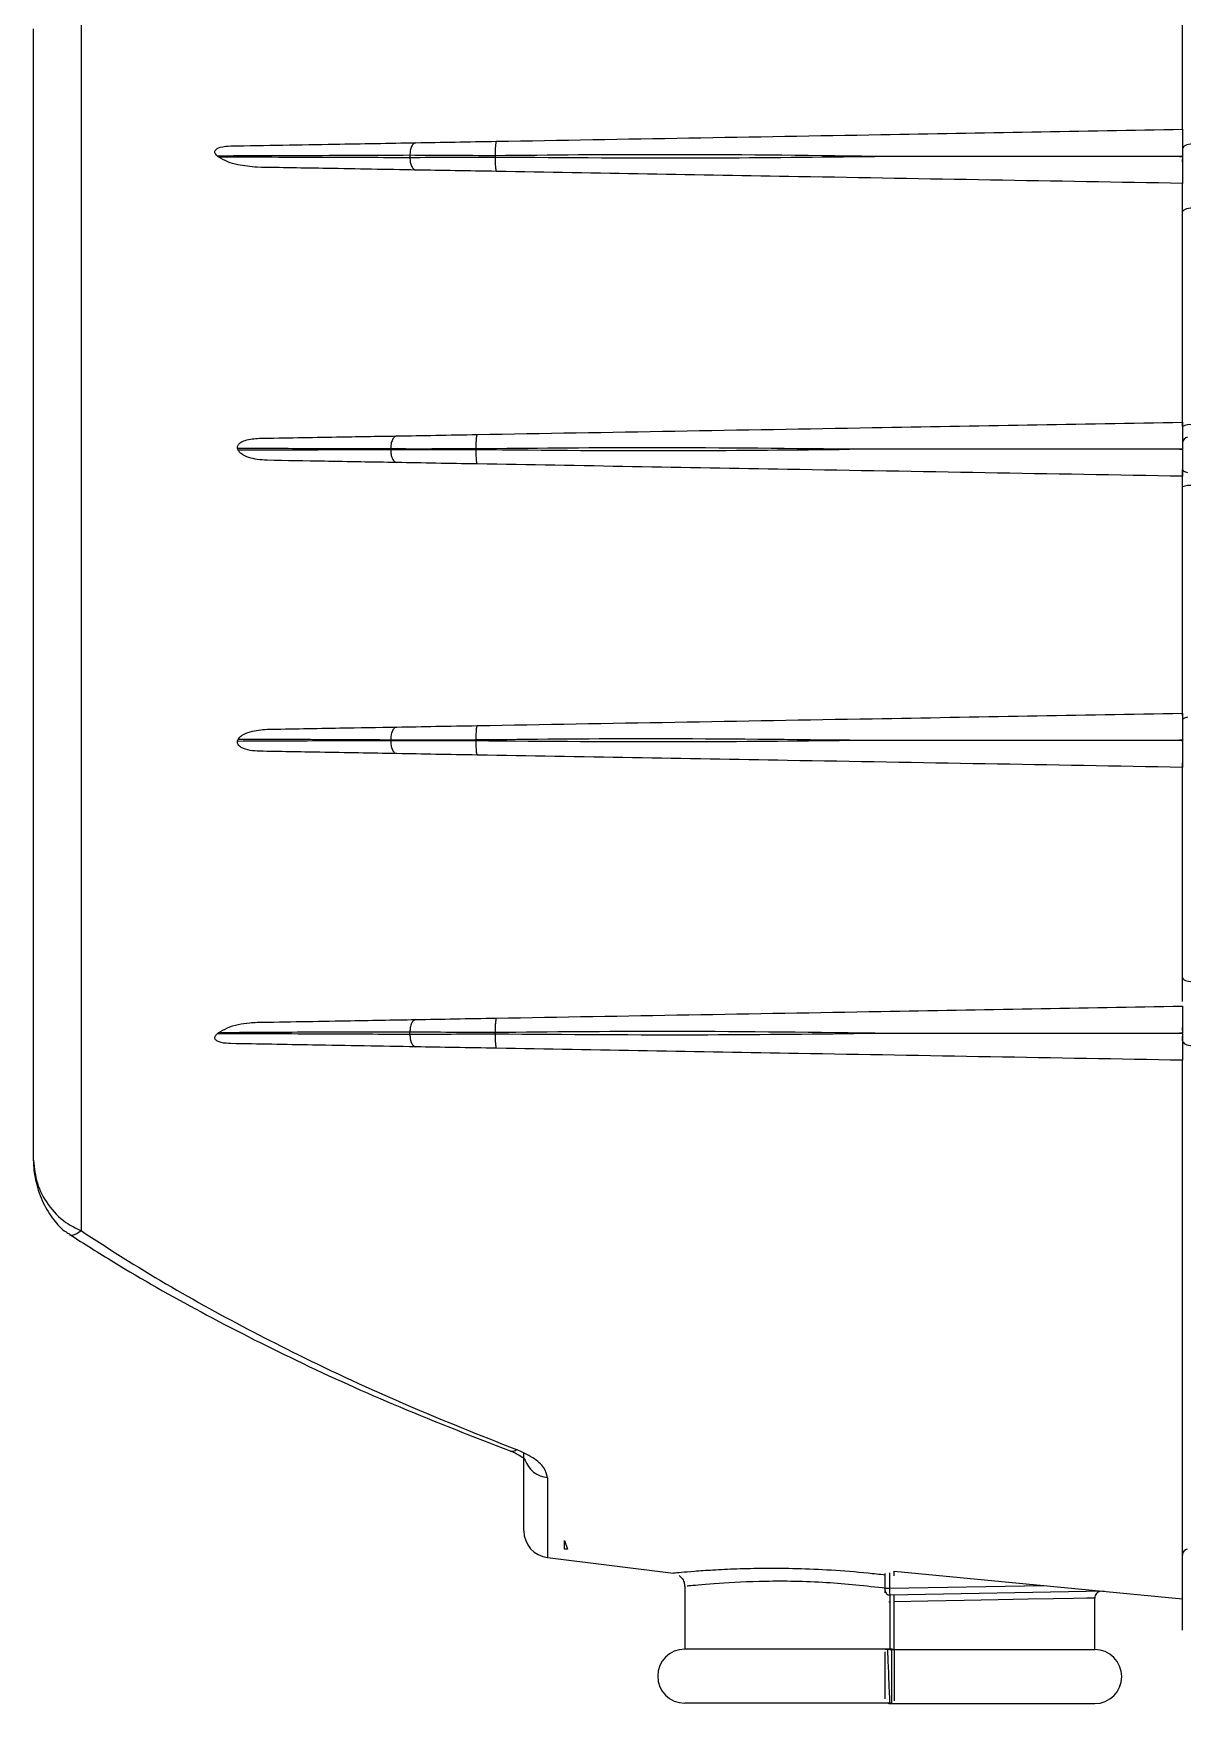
# Model space of a CAD drawing. Extents: x 17.3 to 113.1, y 4.8 to 84.5.
# Drawn here: x 17.301 to 19.851, y 33.396 to 37.102 of the extents above; entities that cross this region are included whole.
import ezdxf

# ---------------------------------------------------------------- set-up
doc = ezdxf.new("R2010")
doc.units = 0
doc.header["$MEASUREMENT"] = 0
doc.layers.add('OBJECT', color=7, linetype='CONTINUOUS')

msp = doc.modelspace()

# ---------------------------------------------------------------- linework, layer by layer
at = {"layer": 'OBJECT'}
for p, q in [((19.8514, 36.8895), (19.8514, 38.1665)), ((17.4067, 37.2677), (17.4067, 34.4453)), ((17.3014, 34.6004), (17.3014, 37.1125)), ((18.1365, 36.8318), (18.1365, 36.8272)), ((18.3256, 36.8309), (18.3256, 36.828)), ((19.8514, 36.8296), (19.8514, 36.8294)), ((19.8514, 36.8169), (19.8514, 36.8225)), ((19.8514, 36.2395), (19.8514, 36.7695)), ((19.8514, 36.745), (19.8514, 36.7592)), ((18.0938, 36.1801), (18.0938, 36.1789)), ((18.2829, 36.1802), (18.2829, 36.1788)), ((19.8514, 36.1796), (19.8514, 36.1794)), ((19.8514, 35.5935), (19.8514, 36.1195)), ((18.0938, 35.5329), (18.0938, 35.5341)), ((18.2829, 35.5328), (18.2829, 35.5342)), ((19.8514, 35.5334), (19.8514, 35.5336)), ((19.8514, 34.9539), (19.8514, 35.4735)), ((19.8514, 34.9538), (19.8514, 34.9679)), ((18.1365, 34.8812), (18.1365, 34.8858)), ((18.3256, 34.882), (18.3256, 34.8849)), ((19.8514, 34.8905), (19.8514, 34.8961)), ((19.8514, 34.8834), (19.8514, 34.8836)), ((19.8514, 34.8664), (19.8514, 34.8765)), ((19.8514, 33.6284), (19.8514, 34.8235)), ((18.3894, 33.7791), (18.3894, 33.9518)), ((18.442, 33.8972), (18.442, 33.7195)), ((18.4794, 33.7578), (18.4863, 33.7381)), ((18.4794, 33.7381), (18.4794, 33.7578)), ((18.4863, 33.7381), (18.4794, 33.7381)), ((18.442, 33.7195), (18.7215, 33.6852)), ((19.1914, 33.6516), (19.1914, 33.6845)), ((19.2007, 33.6856), (19.2007, 33.6516)), ((19.2007, 33.6516), (19.5436, 33.6576)), ((19.2114, 33.6892), (19.8514, 33.6284)), ((19.2114, 33.6792), (19.2114, 33.6892)), ((18.7464, 33.6562), (18.7464, 33.5165)), ((19.1914, 33.6516), (19.2007, 33.6516)), ((19.1914, 33.6466), (19.1914, 33.6516)), ((19.1995, 33.6216), (19.2016, 33.6216)), ((19.6772, 33.6449), (19.2015, 33.6366)), ((19.2016, 33.6216), (19.2016, 33.5165)), ((19.2114, 33.5156), (19.2114, 33.6368)), ((19.6564, 33.5156), (19.6564, 33.6298)), ((19.2064, 33.5165), (18.7464, 33.5165)), ((19.1964, 33.5156), (19.1914, 33.5156)), ((19.2016, 33.5156), (19.1964, 33.5156)), ((19.1964, 33.5156), (19.1965, 33.5135)), ((19.2016, 33.5156), (19.6564, 33.5156)), ((19.2063, 33.515), (19.2064, 33.5165)), ((19.2092, 33.5154), (19.2064, 33.5154)), ((19.2064, 33.3965), (18.7464, 33.3965)), ((19.2012, 33.3964), (19.2013, 33.3969)), ((19.2013, 33.3956), (19.6564, 33.3956)), ((19.2064, 33.3965), (19.2063, 33.3979))]:
    msp.add_line(p, q, dxfattribs=at)
at = {"layer": 'OBJECT', "flags": 128}
for points in [[(19.8733, 36.8572), (19.8689, 36.8568), (19.8647, 36.8561), (19.8609, 36.855), (19.8576, 36.8537), (19.855, 36.8521), (19.853, 36.8504), (19.8518, 36.8485), (19.8514, 36.8465)], [(19.8514, 36.7062), (19.8518, 36.7079), (19.853, 36.7095), (19.855, 36.711), (19.8576, 36.7123), (19.8609, 36.7135), (19.8647, 36.7144), (19.8689, 36.715), (19.8733, 36.7154)], [(19.8514, 36.1796), (19.8475, 36.1795), (19.8444, 36.1795)], [(19.8514, 36.1346), (19.8515, 36.1336), (19.8521, 36.1327), (19.853, 36.1318), (19.8543, 36.1309), (19.8559, 36.1301), (19.8578, 36.1294), (19.8599, 36.1287), (19.8623, 36.1281)], [(19.8623, 35.5849), (19.8599, 35.5843), (19.8578, 35.5836), (19.8559, 35.5829), (19.8543, 35.582), (19.853, 35.5812), (19.8521, 35.5803), (19.8515, 35.5793), (19.8514, 35.5784)], [(19.8514, 35.0068), (19.8518, 35.0051), (19.853, 35.0035), (19.855, 35.002), (19.8576, 35.0006), (19.8609, 34.9995), (19.8647, 34.9986), (19.8689, 34.9979), (19.8733, 34.9976)], [(19.8444, 34.8835), (19.8483, 34.8834), (19.8514, 34.8834)], [(19.8514, 34.8664), (19.8518, 34.8645), (19.853, 34.8626), (19.855, 34.8608), (19.8576, 34.8593), (19.8609, 34.8579), (19.8647, 34.8569), (19.8689, 34.8561), (19.8733, 34.8557)], [(17.3814, 34.4367), (17.3821, 34.4363), (17.3886, 34.4355), (17.397, 34.4386), (17.4067, 34.4453)], [(19.6564, 33.6298), (19.6544, 33.6298), (19.6391, 33.6295), (19.6089, 33.629), (19.565, 33.6282), (19.5086, 33.6271), (19.4417, 33.6259), (19.3666, 33.6246), (19.2857, 33.6231), (19.2114, 33.6218)], [(19.1965, 33.5135), (19.1966, 33.5117), (19.1968, 33.5065), (19.1971, 33.499), (19.1975, 33.4892), (19.1979, 33.4773), (19.1984, 33.4638), (19.1987, 33.4566), (19.1988, 33.453), (19.1989, 33.4512), (19.1989, 33.4502), (19.199, 33.4498), (19.199, 33.4496), (19.199, 33.4494), (19.199, 33.4494), (19.199, 33.4494), (19.199, 33.4493), (19.199, 33.4493), (19.199, 33.4493), (19.199, 33.4493), (19.199, 33.4493), (19.199, 33.4493), (19.199, 33.4493), (19.1992, 33.4442), (19.1996, 33.4345), (19.2001, 33.4212), (19.2007, 33.4071), (19.201, 33.3998), (19.2012, 33.3963), (19.2012, 33.3964)]]:
    msp.add_lwpolyline(points, dxfattribs=at)
at = {"layer": 'OBJECT'}
for centre, radius, start, end in [((19.8685, 36.1984), 0.0358, 82.2158, 118.5915), ((19.8655, 36.1922), 0.0144, 102.7899, 170.4308), ((19.8683, 36.0468), 0.0524, 84.5631, 108.899), ((18.3632, 33.97), 0.0142, 253.0904, 312.374), ((18.4474, 33.9559), 0.0589, 198.9193, 264.833), ((18.4494, 33.7791), 0.06, 180, 263), ((19.2014, 33.6466), 0.01, 180, 271), ((19.6714, 33.6298), 0.015, 91, 181.2172), ((18.7464, 33.4565), 0.06, 90, 270), ((19.6564, 33.4556), 0.06, 270, 90)]:
    msp.add_arc(centre, radius, start, end, dxfattribs=at)
for centre, major_axis, ratio, start_param, end_param in [((15.2327, 35.8565), (3.0188, 0), 0.564143, 0.607532, 0.60866), ((14.8695, 35.8565), (2.9415, 0), 0.564143, 0.194908, 0.196859), ((14.8695, 35.8565), (2.9415, 0), 0.564143, 6.086326, 6.088277), ((15.2327, 35.8565), (3.0188, 0), 0.564143, 5.674525, 5.675653), ((19.2014, 33.6516), (-0.0002, 0.015), 0.044174, 1.569897, 3.14185)]:
    msp.add_ellipse(centre, major_axis=major_axis, ratio=ratio, start_param=start_param, end_param=end_param, dxfattribs=at)
for points, knots in [([(19.8514, 36.8998), (19.8514, 36.9669), (19.8514, 37.1213), (19.8514, 37.3415), (19.8514, 37.5589), (19.8514, 37.748), (19.8514, 37.9047), (19.8514, 38.0241), (19.8514, 38.1081), (19.8514, 38.1328), (19.8514, 38.1449)], [0, 0, 0, 0, 0.098184, 0.225884, 0.35579, 0.486829, 0.617867, 0.747774, 0.875474, 1, 1, 1, 1]), ([(18.3289, 36.8629), (18.6132, 36.8679), (19.1207, 36.8767), (19.6281, 36.8856), (19.8514, 36.8895)], [0, 0, 0, 0, 0.560008, 1, 1, 1, 1]), ([(19.8514, 36.8895), (19.8514, 36.8888), (19.8514, 36.8875), (19.8514, 36.877), (19.8514, 36.8616), (19.8514, 36.8448), (19.8514, 36.8339), (19.8514, 36.8296)], [0, 0, 0, 0, 0.217203, 0.434333, 0.650165, 0.864389, 1, 1, 1, 1]), ([(17.7094, 36.8302), (17.708, 36.8315), (17.7057, 36.8335), (17.7037, 36.8369), (17.7032, 36.8398), (17.7039, 36.8423), (17.7056, 36.8447), (17.7095, 36.8476), (17.7208, 36.8517), (17.7314, 36.8522), (17.7394, 36.8526)], [0, 0, 0, 0, 0.113364, 0.188717, 0.241998, 0.295663, 0.342489, 0.417958, 0.560438, 1, 1, 1, 1]), ([(17.7394, 36.8526), (17.8162, 36.854), (17.9533, 36.8563), (18.0899, 36.8587), (18.15, 36.8598)], [0, 0, 0, 0, 0.560013, 1, 1, 1, 1]), ([(18.15, 36.8598), (18.1483, 36.8594), (18.1456, 36.8588), (18.1424, 36.8553), (18.1402, 36.8516), (18.1385, 36.8472), (18.1369, 36.8407), (18.1367, 36.8353), (18.1365, 36.8318)], [0, 0, 0, 0, 0.239573, 0.368432, 0.5, 0.63156, 0.76042, 1, 1, 1, 1]), ([(18.15, 36.8598), (18.1785, 36.8603), (18.2353, 36.8613), (18.2978, 36.8624), (18.3289, 36.8629)], [0, 0, 0, 0, 0.501105, 1, 1, 1, 1]), ([(18.3289, 36.8629), (18.3284, 36.8625), (18.3277, 36.8618), (18.3269, 36.8578), (18.3263, 36.8537), (18.3259, 36.8486), (18.3255, 36.8411), (18.3256, 36.8349), (18.3256, 36.8309)], [0, 0, 0, 0, 0.239485, 0.368378, 0.5, 0.631622, 0.760513, 1, 1, 1, 1]), ([(18.1365, 36.8318), (18.0568, 36.8315), (17.9144, 36.8308), (17.7721, 36.8304), (17.7094, 36.8302)], [0, 0, 0, 0, 0.559998, 1, 1, 1, 1]), ([(17.7976, 36.8053), (17.7831, 36.8066), (17.7606, 36.8086), (17.7314, 36.8168), (17.7181, 36.8247), (17.7114, 36.8286)], [0, 0, 0, 0, 0.472798, 0.731903, 1, 1, 1, 1]), ([(17.7114, 36.8286), (17.7907, 36.8283), (17.9324, 36.8277), (18.0742, 36.8273), (18.1365, 36.8272)], [0, 0, 0, 0, 0.559997, 1, 1, 1, 1]), ([(18.3256, 36.8309), (18.2925, 36.831), (18.2263, 36.8313), (18.1664, 36.8316), (18.1365, 36.8318)], [0, 0, 0, 0, 0.499961, 1, 1, 1, 1]), ([(18.1365, 36.8272), (18.1664, 36.8273), (18.2263, 36.8277), (18.2925, 36.8279), (18.3256, 36.828)], [0, 0, 0, 0, 0.500039, 1, 1, 1, 1]), ([(18.1365, 36.8272), (18.1367, 36.8237), (18.1369, 36.8183), (18.1385, 36.8118), (18.1402, 36.8073), (18.1424, 36.8037), (18.1456, 36.8002), (18.1483, 36.7996), (18.15, 36.7992)], [0, 0, 0, 0, 0.239579, 0.368445, 0.500005, 0.631568, 0.760427, 1, 1, 1, 1]), ([(18.3256, 36.828), (18.3256, 36.824), (18.3255, 36.8178), (18.3259, 36.8104), (18.3263, 36.8053), (18.3269, 36.8012), (18.3277, 36.7972), (18.3284, 36.7965), (18.3289, 36.7961)], [0, 0, 0, 0, 0.239486, 0.368382, 0.499999, 0.63162, 0.760515, 1, 1, 1, 1]), ([(19.1682, 36.8295), (19.0109, 36.8314), (18.73, 36.8347), (18.4491, 36.8321), (18.3256, 36.8309)], [0, 0, 0, 0, 0.560064, 1, 1, 1, 1]), ([(18.3256, 36.828), (18.4828, 36.8269), (18.7637, 36.8247), (19.0446, 36.828), (19.1682, 36.8295)], [0, 0, 0, 0, 0.559937, 1, 1, 1, 1]), ([(19.8444, 36.8295), (19.8439, 36.8295), (19.725, 36.8295), (19.5214, 36.8295), (19.2972, 36.8295), (19.1906, 36.8295), (19.1688, 36.8295), (19.1682, 36.8295)], [0, 0, 0, 0, 0.002464, 0.527441, 0.903158, 0.997088, 1, 1, 1, 1]), ([(19.8514, 36.8296), (19.8501, 36.8296), (19.8478, 36.8295), (19.8455, 36.8295), (19.8444, 36.8295)], [0, 0, 0, 0, 0.559993, 1, 1, 1, 1]), ([(19.8444, 36.8295), (19.8457, 36.8295), (19.848, 36.8294), (19.8503, 36.8294), (19.8514, 36.8294)], [0, 0, 0, 0, 0.5599937, 1, 1, 1, 1]), ([(19.8514, 36.8294), (19.8514, 36.8235), (19.8514, 36.8109), (19.8514, 36.7933), (19.8514, 36.7792), (19.8514, 36.7709), (19.8514, 36.7699), (19.8514, 36.7695)], [0, 0, 0, 0, 0.187681, 0.400357, 0.613502, 0.827951, 1, 1, 1, 1]), ([(18.15, 36.7992), (18.0843, 36.8003), (17.967, 36.8024), (17.8494, 36.8044), (17.7976, 36.8053)], [0, 0, 0, 0, 0.55999, 1, 1, 1, 1]), ([(18.3289, 36.7961), (18.2978, 36.7966), (18.2353, 36.7977), (18.1785, 36.7987), (18.15, 36.7992)], [0, 0, 0, 0, 0.498895, 1, 1, 1, 1]), ([(19.8514, 36.7695), (19.5671, 36.7744), (19.0595, 36.7833), (18.5522, 36.7922), (18.3289, 36.7961)], [0, 0, 0, 0, 0.560011, 1, 1, 1, 1]), ([(19.8514, 36.7062), (19.8514, 36.7122), (19.8514, 36.7248), (19.8514, 36.738), (19.8514, 36.745)], [0, 0, 0, 0, 0.473118, 1, 1, 1, 1]), ([(19.8514, 36.2298), (19.8514, 36.3109), (19.8514, 36.4733), (19.8514, 36.6286), (19.8514, 36.7062)], [0, 0, 0, 0, 0.5, 1, 1, 1, 1]), ([(18.2862, 36.2122), (18.5784, 36.2173), (19.1002, 36.2264), (19.6218, 36.2355), (19.8514, 36.2395)], [0, 0, 0, 0, 0.560008, 1, 1, 1, 1]), ([(19.8514, 36.2395), (19.8514, 36.2388), (19.8514, 36.2375), (19.8514, 36.227), (19.8514, 36.2116), (19.8514, 36.1948), (19.8514, 36.1839), (19.8514, 36.1796)], [0, 0, 0, 0, 0.217202, 0.434334, 0.650167, 0.86439, 1, 1, 1, 1]), ([(17.7542, 36.1811), (17.754, 36.182), (17.7535, 36.184), (17.7541, 36.1873), (17.7563, 36.191), (17.7617, 36.1955), (17.777, 36.2021), (17.7916, 36.203), (17.8024, 36.2037)], [0, 0, 0, 0, 0.052382, 0.104943, 0.166385, 0.263155, 0.457421, 1, 1, 1, 1]), ([(18.0938, 36.1801), (18.0304, 36.1803), (17.9172, 36.1807), (17.804, 36.1809), (17.7542, 36.1811)], [0, 0, 0, 0, 0.560003, 1, 1, 1, 1]), ([(17.7553, 36.1779), (17.8185, 36.1781), (17.9314, 36.1786), (18.0442, 36.1788), (18.0938, 36.1789)], [0, 0, 0, 0, 0.560005, 1, 1, 1, 1]), ([(17.8024, 36.2037), (17.8595, 36.2047), (17.9617, 36.2065), (18.0632, 36.2083), (18.1078, 36.209)], [0, 0, 0, 0, 0.560034, 1, 1, 1, 1]), ([(18.1078, 36.209), (18.106, 36.2086), (18.1032, 36.208), (18.0999, 36.2044), (18.0977, 36.2006), (18.0959, 36.196), (18.0942, 36.1893), (18.094, 36.1837), (18.0938, 36.1801)], [0, 0, 0, 0, 0.239579, 0.368437, 0.5, 0.631566, 0.760425, 1, 1, 1, 1]), ([(18.2829, 36.1802), (18.2498, 36.1801), (18.1836, 36.18), (18.1237, 36.18), (18.0938, 36.1801)], [0, 0, 0, 0, 0.499957, 1, 1, 1, 1]), ([(18.0938, 36.1789), (18.1237, 36.1789), (18.1836, 36.1789), (18.2498, 36.1788), (18.2829, 36.1788)], [0, 0, 0, 0, 0.500043, 1, 1, 1, 1]), ([(18.0938, 36.1789), (18.094, 36.1753), (18.0942, 36.1697), (18.0959, 36.163), (18.0977, 36.1583), (18.0999, 36.1546), (18.1032, 36.151), (18.106, 36.1503), (18.1078, 36.1499)], [0, 0, 0, 0, 0.23958, 0.368438, 0.500003, 0.631562, 0.760422, 1, 1, 1, 1]), ([(18.1078, 36.209), (18.1362, 36.2095), (18.1928, 36.2105), (18.2551, 36.2116), (18.2862, 36.2122)], [0, 0, 0, 0, 0.5007266, 1, 1, 1, 1]), ([(18.2862, 36.2122), (18.2857, 36.2117), (18.285, 36.2111), (18.2842, 36.2071), (18.2836, 36.2029), (18.2832, 36.1978), (18.2828, 36.1904), (18.2829, 36.1842), (18.2829, 36.1802)], [0, 0, 0, 0, 0.2394857, 0.3683804, 0.4999968, 0.631618, 0.7605141, 1, 1, 1, 1]), ([(18.2829, 36.1788), (18.2829, 36.1748), (18.2828, 36.1686), (18.2832, 36.1611), (18.2836, 36.156), (18.2842, 36.1519), (18.285, 36.1479), (18.2857, 36.1472), (18.2862, 36.1468)], [0, 0, 0, 0, 0.239486, 0.368377, 0.499999, 0.631619, 0.760514, 1, 1, 1, 1]), ([(19.1122, 36.1795), (18.9574, 36.1812), (18.6809, 36.1842), (18.4045, 36.1814), (18.2829, 36.1802)], [0, 0, 0, 0, 0.560058, 1, 1, 1, 1]), ([(18.2829, 36.1788), (18.4377, 36.1775), (18.7141, 36.1752), (18.9906, 36.1782), (19.1122, 36.1795)], [0, 0, 0, 0, 0.5599417, 1, 1, 1, 1]), ([(19.8444, 36.1795), (19.8439, 36.1795), (19.7064, 36.1795), (19.4841, 36.1795), (19.2413, 36.1795), (19.1347, 36.1795), (19.1129, 36.1795), (19.1122, 36.1795)], [0, 0, 0, 0, 0.002275, 0.563506, 0.91051, 0.997261, 1, 1, 1, 1]), ([(19.8444, 36.1795), (19.8457, 36.1795), (19.848, 36.1794), (19.8503, 36.1794), (19.8514, 36.1794)], [0, 0, 0, 0, 0.560015, 1, 1, 1, 1]), ([(19.8514, 36.1794), (19.8514, 36.1735), (19.8514, 36.1609), (19.8514, 36.1433), (19.8514, 36.1292), (19.8514, 36.1209), (19.8514, 36.1199), (19.8514, 36.1195)], [0, 0, 0, 0, 0.187684, 0.400357, 0.613504, 0.827953, 1, 1, 1, 1]), ([(17.8196, 36.1549), (17.8123, 36.1554), (17.7986, 36.1561), (17.779, 36.1608), (17.7652, 36.1668), (17.7576, 36.1734), (17.756, 36.1766), (17.7553, 36.1779)], [0, 0, 0, 0, 0.307718, 0.5778428, 0.8496888, 0.9387044, 1, 1, 1, 1]), ([(18.1078, 36.1499), (18.0541, 36.1509), (17.9582, 36.1525), (17.8619, 36.1542), (17.8196, 36.1549)], [0, 0, 0, 0, 0.559976, 1, 1, 1, 1]), ([(18.2862, 36.1468), (18.2551, 36.1473), (18.1928, 36.1484), (18.1362, 36.1494), (18.1078, 36.1499)], [0, 0, 0, 0, 0.4992734, 1, 1, 1, 1]), ([(19.8514, 36.1195), (19.5591, 36.1246), (19.0373, 36.1337), (18.5157, 36.1428), (18.2862, 36.1468)], [0, 0, 0, 0, 0.56001, 1, 1, 1, 1]), ([(19.8514, 36.0964), (19.8514, 36.1029), (19.8514, 36.1159), (19.8514, 36.1283), (19.8514, 36.1346)], [0, 0, 0, 0, 0.498248, 1, 1, 1, 1]), ([(18.2862, 35.5662), (18.5784, 35.5713), (19.1002, 35.5804), (19.6218, 35.5895), (19.8514, 35.5935)], [0, 0, 0, 0, 0.560008, 1, 1, 1, 1]), ([(19.8514, 35.5882), (19.8514, 35.5912), (19.8514, 35.6004), (19.8514, 35.61), (19.8514, 35.6165)], [0, 0, 0, 0, 0.321533, 1, 1, 1, 1]), ([(19.8514, 35.5935), (19.8514, 35.593), (19.8514, 35.5919), (19.8514, 35.5827), (19.8514, 35.568), (19.8514, 35.5507), (19.8514, 35.5388), (19.8514, 35.5336)], [0, 0, 0, 0, 0.1876001, 0.4047628, 0.6207737, 0.8351753, 1, 1, 1, 1]), ([(17.7553, 35.5351), (17.7561, 35.5366), (17.7583, 35.5407), (17.7674, 35.5473), (17.7878, 35.5556), (17.8069, 35.557), (17.8196, 35.558)], [0, 0, 0, 0, 0.0729686, 0.1943384, 0.4686987, 1, 1, 1, 1]), ([(17.8196, 35.558), (17.8735, 35.559), (17.9699, 35.5606), (18.0657, 35.5623), (18.1078, 35.563)], [0, 0, 0, 0, 0.560038, 1, 1, 1, 1]), ([(18.1078, 35.563), (18.106, 35.5626), (18.1032, 35.562), (18.0999, 35.5584), (18.0977, 35.5546), (18.0959, 35.55), (18.0942, 35.5433), (18.094, 35.5377), (18.0938, 35.5341)], [0, 0, 0, 0, 0.239578, 0.368434, 0.499997, 0.631562, 0.76042, 1, 1, 1, 1]), ([(18.1078, 35.563), (18.1362, 35.5635), (18.1928, 35.5645), (18.2551, 35.5656), (18.2862, 35.5662)], [0, 0, 0, 0, 0.5007266, 1, 1, 1, 1]), ([(18.2862, 35.5662), (18.2857, 35.5657), (18.285, 35.5651), (18.2842, 35.5611), (18.2836, 35.5569), (18.2832, 35.5518), (18.2828, 35.5444), (18.2829, 35.5382), (18.2829, 35.5342)], [0, 0, 0, 0, 0.239486, 0.368381, 0.500001, 0.631618, 0.760514, 1, 1, 1, 1]), ([(17.8024, 35.5092), (17.7955, 35.5096), (17.7819, 35.5104), (17.7667, 35.5146), (17.7582, 35.5202), (17.7553, 35.5233), (17.7538, 35.5268), (17.7536, 35.5296), (17.754, 35.5313), (17.7542, 35.5319)], [0, 0, 0, 0, 0.347786, 0.698122, 0.777968, 0.858339, 0.911739, 0.965437, 1, 1, 1, 1]), ([(17.7542, 35.5319), (17.8176, 35.5323), (17.9308, 35.5329), (18.044, 35.5329), (18.0938, 35.5329)], [0, 0, 0, 0, 0.560014, 1, 1, 1, 1]), ([(18.0938, 35.5341), (18.0306, 35.5344), (17.9178, 35.5351), (17.805, 35.5351), (17.7553, 35.5351)], [0, 0, 0, 0, 0.5600153, 1, 1, 1, 1]), ([(18.2829, 35.5342), (18.2498, 35.5341), (18.1836, 35.534), (18.1237, 35.534), (18.0938, 35.5341)], [0, 0, 0, 0, 0.499957, 1, 1, 1, 1]), ([(18.0938, 35.5329), (18.1237, 35.5329), (18.1836, 35.5329), (18.2498, 35.5328), (18.2829, 35.5328)], [0, 0, 0, 0, 0.500043, 1, 1, 1, 1]), ([(18.0938, 35.5329), (18.094, 35.5293), (18.0942, 35.5237), (18.0959, 35.517), (18.0977, 35.5123), (18.0999, 35.5086), (18.1032, 35.505), (18.106, 35.5043), (18.1078, 35.5039)], [0, 0, 0, 0, 0.23958, 0.368438, 0.500003, 0.631566, 0.760422, 1, 1, 1, 1]), ([(18.2829, 35.5328), (18.2829, 35.5288), (18.2828, 35.5226), (18.2832, 35.5151), (18.2836, 35.51), (18.2842, 35.5059), (18.285, 35.5019), (18.2857, 35.5012), (18.2862, 35.5008)], [0, 0, 0, 0, 0.239486, 0.368382, 0.499999, 0.631619, 0.760514, 1, 1, 1, 1]), ([(19.1122, 35.5335), (18.9574, 35.5352), (18.6809, 35.5382), (18.4045, 35.5354), (18.2829, 35.5342)], [0, 0, 0, 0, 0.560058, 1, 1, 1, 1]), ([(18.2829, 35.5328), (18.4377, 35.5315), (18.7141, 35.5292), (18.9906, 35.5322), (19.1122, 35.5335)], [0, 0, 0, 0, 0.5599417, 1, 1, 1, 1]), ([(19.1122, 35.5335), (19.1129, 35.5335), (19.2505, 35.5335), (19.4729, 35.5335), (19.7157, 35.5335), (19.8222, 35.5335), (19.8439, 35.5335), (19.8444, 35.5335)], [0, 0, 0, 0, 0.002739, 0.563971, 0.910975, 0.997725, 1, 1, 1, 1]), ([(19.8514, 35.5336), (19.8501, 35.5336), (19.8478, 35.5335), (19.8455, 35.5335), (19.8444, 35.5335)], [0, 0, 0, 0, 0.560018, 1, 1, 1, 1]), ([(19.8444, 35.5335), (19.8457, 35.5335), (19.848, 35.5334), (19.8503, 35.5334), (19.8514, 35.5334)], [0, 0, 0, 0, 0.560015, 1, 1, 1, 1]), ([(19.8514, 35.5334), (19.8514, 35.5267), (19.8514, 35.5133), (19.8514, 35.4954), (19.8514, 35.4819), (19.8514, 35.4746), (19.8514, 35.4738), (19.8514, 35.4735)], [0, 0, 0, 0, 0.212706, 0.425418, 0.638708, 0.85337, 1, 1, 1, 1]), ([(18.1078, 35.5039), (18.0509, 35.5049), (17.9492, 35.5067), (17.8472, 35.5085), (17.8024, 35.5092)], [0, 0, 0, 0, 0.55998, 1, 1, 1, 1]), ([(18.2862, 35.5008), (18.2551, 35.5013), (18.1928, 35.5024), (18.1362, 35.5034), (18.1078, 35.5039)], [0, 0, 0, 0, 0.4992734, 1, 1, 1, 1]), ([(19.8514, 35.4735), (19.5591, 35.4786), (19.0373, 35.4877), (18.5157, 35.4968), (18.2862, 35.5008)], [0, 0, 0, 0, 0.56001, 1, 1, 1, 1]), ([(19.8514, 35.0068), (19.8514, 35.0844), (19.8514, 35.2396), (19.8514, 35.402), (19.8514, 35.4832)], [0, 0, 0, 0, 0.5, 1, 1, 1, 1]), ([(19.8514, 34.9679), (19.8514, 34.9749), (19.8514, 34.9882), (19.8514, 35.0008), (19.8514, 35.0068)], [0, 0, 0, 0, 0.526875, 1, 1, 1, 1]), ([(18.3289, 34.9169), (18.6132, 34.9219), (19.1207, 34.9307), (19.6281, 34.9396), (19.8514, 34.9435)], [0, 0, 0, 0, 0.560008, 1, 1, 1, 1]), ([(19.8514, 34.9435), (19.8514, 34.943), (19.8514, 34.9419), (19.8514, 34.9327), (19.8514, 34.918), (19.8514, 34.9007), (19.8514, 34.8888), (19.8514, 34.8836)], [0, 0, 0, 0, 0.187598, 0.404759, 0.620773, 0.835171, 1, 1, 1, 1]), ([(17.7394, 34.8603), (17.7321, 34.8607), (17.7218, 34.8612), (17.7107, 34.8648), (17.7063, 34.8677), (17.7042, 34.87), (17.7033, 34.8725), (17.7034, 34.8751), (17.7051, 34.8789), (17.7077, 34.8812), (17.7094, 34.8827)], [0, 0, 0, 0, 0.401425, 0.570185, 0.633488, 0.697358, 0.744456, 0.791499, 0.861684, 1, 1, 1, 1]), ([(17.7094, 34.8827), (17.7891, 34.8826), (17.9315, 34.8825), (18.0739, 34.8816), (18.1365, 34.8812)], [0, 0, 0, 0, 0.560009, 1, 1, 1, 1]), ([(17.7114, 34.8843), (17.7179, 34.8881), (17.7385, 34.9002), (17.7693, 34.9062), (17.792, 34.9073), (17.7976, 34.9076)], [0, 0, 0, 0, 0.259599, 0.819529, 1, 1, 1, 1]), ([(18.1365, 34.8858), (18.0571, 34.8858), (17.9154, 34.8858), (17.7737, 34.8848), (17.7114, 34.8843)], [0, 0, 0, 0, 0.560013, 1, 1, 1, 1]), ([(17.7976, 34.9076), (17.8635, 34.9088), (17.9813, 34.9108), (18.0985, 34.9129), (18.15, 34.9138)], [0, 0, 0, 0, 0.560018, 1, 1, 1, 1]), ([(18.15, 34.9138), (18.1483, 34.9134), (18.1456, 34.9128), (18.1424, 34.9093), (18.1402, 34.9056), (18.1385, 34.9012), (18.1369, 34.8947), (18.1367, 34.8893), (18.1365, 34.8858)], [0, 0, 0, 0, 0.239572, 0.368432, 0.499999, 0.63156, 0.760426, 1, 1, 1, 1]), ([(18.3256, 34.8849), (18.2925, 34.885), (18.2263, 34.8853), (18.1664, 34.8856), (18.1365, 34.8858)], [0, 0, 0, 0, 0.499961, 1, 1, 1, 1]), ([(18.1365, 34.8812), (18.1664, 34.8813), (18.2263, 34.8817), (18.2925, 34.8819), (18.3256, 34.882)], [0, 0, 0, 0, 0.500039, 1, 1, 1, 1]), ([(18.1365, 34.8812), (18.1367, 34.8777), (18.1369, 34.8723), (18.1385, 34.8658), (18.1402, 34.8613), (18.1424, 34.8577), (18.1456, 34.8542), (18.1483, 34.8536), (18.15, 34.8532)], [0, 0, 0, 0, 0.239585, 0.36845, 0.50001, 0.631569, 0.760427, 1, 1, 1, 1]), ([(18.15, 34.9138), (18.1785, 34.9143), (18.2353, 34.9153), (18.2978, 34.9164), (18.3289, 34.9169)], [0, 0, 0, 0, 0.501105, 1, 1, 1, 1]), ([(18.3289, 34.9169), (18.3284, 34.9165), (18.3277, 34.9158), (18.3269, 34.9118), (18.3263, 34.9077), (18.3259, 34.9026), (18.3255, 34.8951), (18.3256, 34.8889), (18.3256, 34.8849)], [0, 0, 0, 0, 0.239486, 0.368379, 0.5, 0.631622, 0.760508, 1, 1, 1, 1]), ([(18.3256, 34.882), (18.3256, 34.878), (18.3255, 34.8718), (18.3259, 34.8644), (18.3263, 34.8593), (18.3269, 34.8552), (18.3277, 34.8512), (18.3284, 34.8505), (18.3289, 34.8501)], [0, 0, 0, 0, 0.239481, 0.368378, 0.499999, 0.631621, 0.760514, 1, 1, 1, 1]), ([(19.1682, 34.8835), (19.0109, 34.8854), (18.73, 34.8887), (18.4491, 34.8861), (18.3256, 34.8849)], [0, 0, 0, 0, 0.560064, 1, 1, 1, 1]), ([(18.3256, 34.882), (18.4828, 34.8809), (18.7637, 34.8787), (19.0446, 34.882), (19.1682, 34.8835)], [0, 0, 0, 0, 0.559937, 1, 1, 1, 1]), ([(19.1682, 34.8835), (19.1688, 34.8835), (19.2878, 34.8835), (19.4915, 34.8835), (19.7157, 34.8835), (19.8222, 34.8835), (19.8439, 34.8835), (19.8444, 34.8835)], [0, 0, 0, 0, 0.002912, 0.527889, 0.903607, 0.997536, 1, 1, 1, 1]), ([(19.8514, 34.8836), (19.8501, 34.8836), (19.8478, 34.8835), (19.8455, 34.8835), (19.8444, 34.8835)], [0, 0, 0, 0, 0.559993, 1, 1, 1, 1]), ([(19.8514, 34.8834), (19.8514, 34.8767), (19.8514, 34.8633), (19.8514, 34.8454), (19.8514, 34.8319), (19.8514, 34.8246), (19.8514, 34.8238), (19.8514, 34.8235)], [0, 0, 0, 0, 0.212709, 0.425418, 0.63871, 0.853372, 1, 1, 1, 1]), ([(18.15, 34.8532), (18.0734, 34.8545), (17.9367, 34.8569), (17.7997, 34.8593), (17.7394, 34.8603)], [0, 0, 0, 0, 0.559993, 1, 1, 1, 1]), ([(18.3289, 34.8501), (18.2978, 34.8506), (18.2353, 34.8517), (18.1785, 34.8527), (18.15, 34.8532)], [0, 0, 0, 0, 0.498895, 1, 1, 1, 1]), ([(19.8514, 34.8235), (19.5671, 34.8284), (19.0595, 34.8373), (18.5522, 34.8462), (18.3289, 34.8501)], [0, 0, 0, 0, 0.560011, 1, 1, 1, 1]), ([(19.8514, 33.5586), (19.8514, 33.5604), (19.8514, 33.5641), (19.8514, 33.5939), (19.8514, 33.6506), (19.8514, 33.7501), (19.8514, 33.9061), (19.8514, 34.1024), (19.8514, 34.3331), (19.8514, 34.5707), (19.8514, 34.7393), (19.8514, 34.8132)], [0, 0, 0, 0, 0.082399, 0.166081, 0.250974, 0.380891, 0.512157, 0.643422, 0.773339, 0.900638, 1, 1, 1, 1]), ([(17.3016, 34.6001), (17.3015, 34.5988), (17.3007, 34.5829), (17.3062, 34.5507), (17.3205, 34.5071), (17.344, 34.4703), (17.3649, 34.4466), (17.379, 34.4391), (17.382, 34.4375)], [0, 0, 0, 0, 0.0214134, 0.2502729, 0.5064365, 0.7428348, 0.9466717, 1, 1, 1, 1]), ([(17.3014, 34.6004), (17.303, 34.5836), (17.3065, 34.5497), (17.3321, 34.5014), (17.3668, 34.4643), (17.3952, 34.4508), (17.4067, 34.4453)], [0, 0, 0, 0, 0.261321, 0.527902, 0.808326, 1, 1, 1, 1]), ([(17.3814, 34.4367), (17.4138, 34.4162), (17.5093, 34.3556), (17.6762, 34.2609), (17.8882, 34.1536), (18.117, 34.0503), (18.2771, 33.9882), (18.359, 33.9564)], [0, 0, 0, 0, 0.104369, 0.308336, 0.524932, 0.75686, 1, 1, 1, 1]), ([(17.4067, 34.4453), (17.4378, 34.425), (17.5933, 34.3238), (17.8337, 34.1932), (18.1271, 34.0568), (18.2908, 33.9919), (18.3728, 33.9595)], [0, 0, 0, 0, 0.10177, 0.509294, 0.754409, 1, 1, 1, 1]), ([(18.359, 33.9563), (18.3592, 33.9563), (18.3674, 33.9535), (18.3798, 33.9471), (18.3916, 33.9386), (18.3927, 33.9371), (18.3932, 33.9365)], [0, 0, 0, 0, 0.008959, 0.364893, 0.713898, 1, 1, 1, 1]), ([(18.442, 33.8972), (18.4403, 33.9044), (18.4368, 33.9187), (18.4121, 33.9415), (18.3856, 33.9536), (18.3728, 33.9595)], [0, 0, 0, 0, 0.339404, 0.678713, 1, 1, 1, 1]), ([(19.8514, 33.7243), (19.8515, 33.726), (19.8519, 33.7294), (19.8544, 33.734), (19.8579, 33.7375), (19.8607, 33.7387), (19.862, 33.7393)], [0, 0, 0, 0, 0.260738, 0.521097, 0.790363, 1, 1, 1, 1]), ([(18.7216, 33.6855), (18.7216, 33.6855), (18.7216, 33.6856), (18.7374, 33.6871), (18.766, 33.6896), (18.8077, 33.6925), (18.8603, 33.6951), (18.9233, 33.6965), (18.9941, 33.6959), (19.0716, 33.6926), (19.1382, 33.6875), (19.1786, 33.6829), (19.1914, 33.6814)], [0, 0, 0, 0, 0.074726, 0.1812, 0.290731, 0.397809, 0.507914, 0.616367, 0.727946, 0.836681, 0.948573, 1, 1, 1, 1]), ([(18.734, 33.6796), (18.7361, 33.6779), (18.7409, 33.6741), (18.7455, 33.6654), (18.746, 33.6587), (18.7462, 33.6554)], [0, 0, 0, 0, 0.2813916, 0.6529205, 1, 1, 1, 1]), ([(19.1931, 33.6514), (19.1484, 33.6563), (19.0528, 33.6668), (18.9208, 33.6678), (18.8159, 33.6626), (18.7536, 33.6564), (18.7522, 33.6563), (18.7517, 33.6562)], [0, 0, 0, 0, 0.189504, 0.405303, 0.621458, 0.841068, 1, 1, 1, 1]), ([(19.1914, 33.6412), (19.1914, 33.6428), (19.1914, 33.6459), (19.1914, 33.6464), (19.1914, 33.6466)], [0, 0, 0, 0, 0.493635, 1, 1, 1, 1]), ([(19.2015, 33.6366), (19.2016, 33.6364), (19.2016, 33.6361), (19.2016, 33.6335), (19.2016, 33.6297), (19.2016, 33.6255), (19.2016, 33.6227), (19.2016, 33.6216)], [0, 0, 0, 0, 0.214777, 0.429519, 0.64419, 0.858809, 1, 1, 1, 1]), ([(19.1914, 33.4065), (19.1914, 33.4074), (19.1914, 33.4091), (19.1914, 33.4143), (19.1914, 33.4211), (19.1914, 33.4297), (19.1914, 33.4394), (19.1914, 33.4501), (19.1914, 33.4612), (19.1914, 33.4722), (19.1914, 33.4827), (19.1914, 33.4921), (19.1914, 33.5001), (19.1914, 33.506), (19.1914, 33.5099), (19.1914, 33.5104), (19.1914, 33.5106)], [0, 0, 0, 0, 0.068108, 0.136434, 0.205419, 0.274731, 0.344859, 0.415402, 0.486774, 0.558599, 0.631156, 0.704149, 0.777664, 0.851556, 0.925496, 1, 1, 1, 1]), ([(19.2063, 33.3979), (19.2063, 33.3991), (19.2063, 33.4015), (19.2063, 33.408), (19.2063, 33.4185), (19.2063, 33.4348), (19.2063, 33.4565), (19.2063, 33.4781), (19.2063, 33.4944), (19.2063, 33.505), (19.2063, 33.5115), (19.2063, 33.5138), (19.2063, 33.515)], [0, 0, 0, 0, 0.079118, 0.155729, 0.229835, 0.369888, 0.500031, 0.630075, 0.770094, 0.844206, 0.920842, 1, 1, 1, 1]), ([(19.2064, 33.5165), (19.207, 33.5164), (19.2083, 33.5163), (19.21, 33.5151), (19.2112, 33.5135), (19.2113, 33.5121), (19.2114, 33.5115)], [0, 0, 0, 0, 0.249872, 0.499741, 0.749902, 1, 1, 1, 1]), ([(19.2114, 33.5115), (19.2114, 33.5106), (19.2114, 33.509), (19.2114, 33.4963), (19.2114, 33.4781), (19.2114, 33.4565), (19.2114, 33.4349), (19.2114, 33.4167), (19.2114, 33.404), (19.2114, 33.4023), (19.2114, 33.4015)], [0, 0, 0, 0, 0.125016, 0.250018, 0.375006, 0.499988, 0.62497, 0.749964, 0.874972, 1, 1, 1, 1]), ([(19.1972, 33.3971), (19.1973, 33.397), (19.1985, 33.3961), (19.2, 33.396), (19.2013, 33.3959)], [0, 0, 0, 0, 0.125976, 1, 1, 1, 1])]:
    msp.add_open_spline(points, degree=3, knots=knots, dxfattribs=at)
msp.add_open_spline([(19.8514, 35.6165), (19.8514, 35.6965), (19.8514, 35.8565), (19.8514, 36.0164), (19.8514, 36.0964)], degree=3, dxfattribs=at)

doc.saveas('drawing.dxf')
